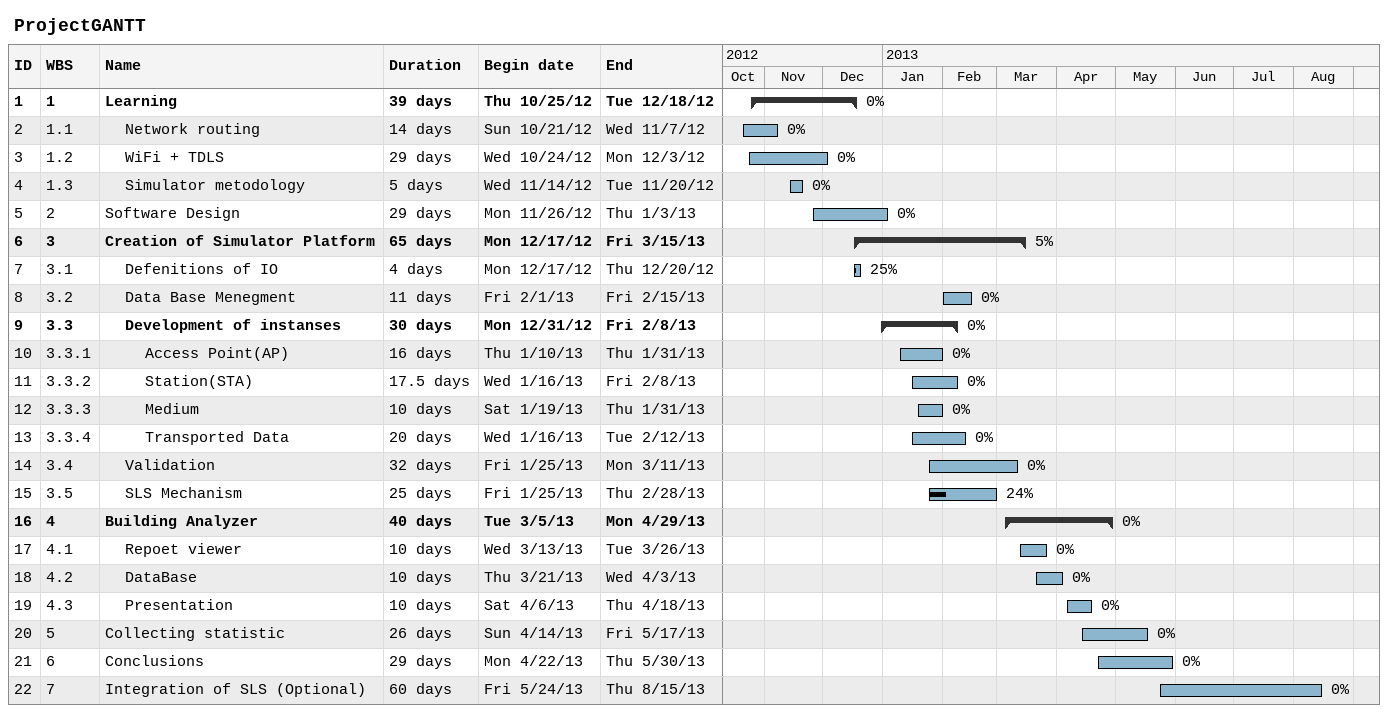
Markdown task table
ProjectGANTT

| ID | WBS | Task | Duration | Start | Finish | % complete |
|---|---|---|---|---|---|---|
| 1 | 1 | **Learning** | 39d | 2012-10-25 | 2012-12-18 | 0 |
| 2 | 1.1 | Network routing | 14d | 2012-10-21 | 2012-11-07 | 0 |
| 3 | 1.2 | WiFi + TDLS | 29d | 2012-10-24 | 2012-12-03 | 0 |
| 4 | 1.3 | Simulator metodology | 5d | 2012-11-14 | 2012-11-20 | 0 |
| 5 | 2 | Software Design | 29d | 2012-11-26 | 2013-01-03 | 0 |
| 6 | 3 | **Creation of Simulator Platform** | 65d | 2012-12-17 | 2013-03-15 | 5 |
| 7 | 3.1 | Defenitions of IO | 4d | 2012-12-17 | 2012-12-20 | 25 |
| 8 | 3.2 | Data Base Menegment | 11d | 2013-02-01 | 2013-02-15 | 0 |
| 9 | 3.3 | **Development of instanses** | 30d | 2012-12-31 | 2013-02-08 | 0 |
| 10 | 3.3.1 | Access Point(AP) | 16d | 2013-01-10 | 2013-01-31 | 0 |
| 11 | 3.3.2 | Station(STA) | 17.5d | 2013-01-16 | 2013-02-08 | 0 |
| 12 | 3.3.3 | Medium | 10d | 2013-01-19 | 2013-01-31 | 0 |
| 13 | 3.3.4 | Transported Data | 20d | 2013-01-16 | 2013-02-12 | 0 |
| 14 | 3.4 | Validation | 32d | 2013-01-25 | 2013-03-11 | 0 |
| 15 | 3.5 | SLS Mechanism | 25d | 2013-01-25 | 2013-02-28 | 24 |
| 16 | 4 | **Building Analyzer** | 40d | 2013-03-05 | 2013-04-29 | 0 |
| 17 | 4.1 | Repoet viewer | 10d | 2013-03-13 | 2013-03-26 | 0 |
| 18 | 4.2 | DataBase | 10d | 2013-03-21 | 2013-04-03 | 0 |
| 19 | 4.3 | Presentation | 10d | 2013-04-06 | 2013-04-18 | 0 |
| 20 | 5 | Collecting statistic | 26d | 2013-04-14 | 2013-05-17 | 0 |
| 21 | 6 | Conclusions | 29d | 2013-04-22 | 2013-05-30 | 0 |
| 22 | 7 | Integration of SLS (Optional) | 60d | 2013-05-24 | 2013-08-15 | 0 |
